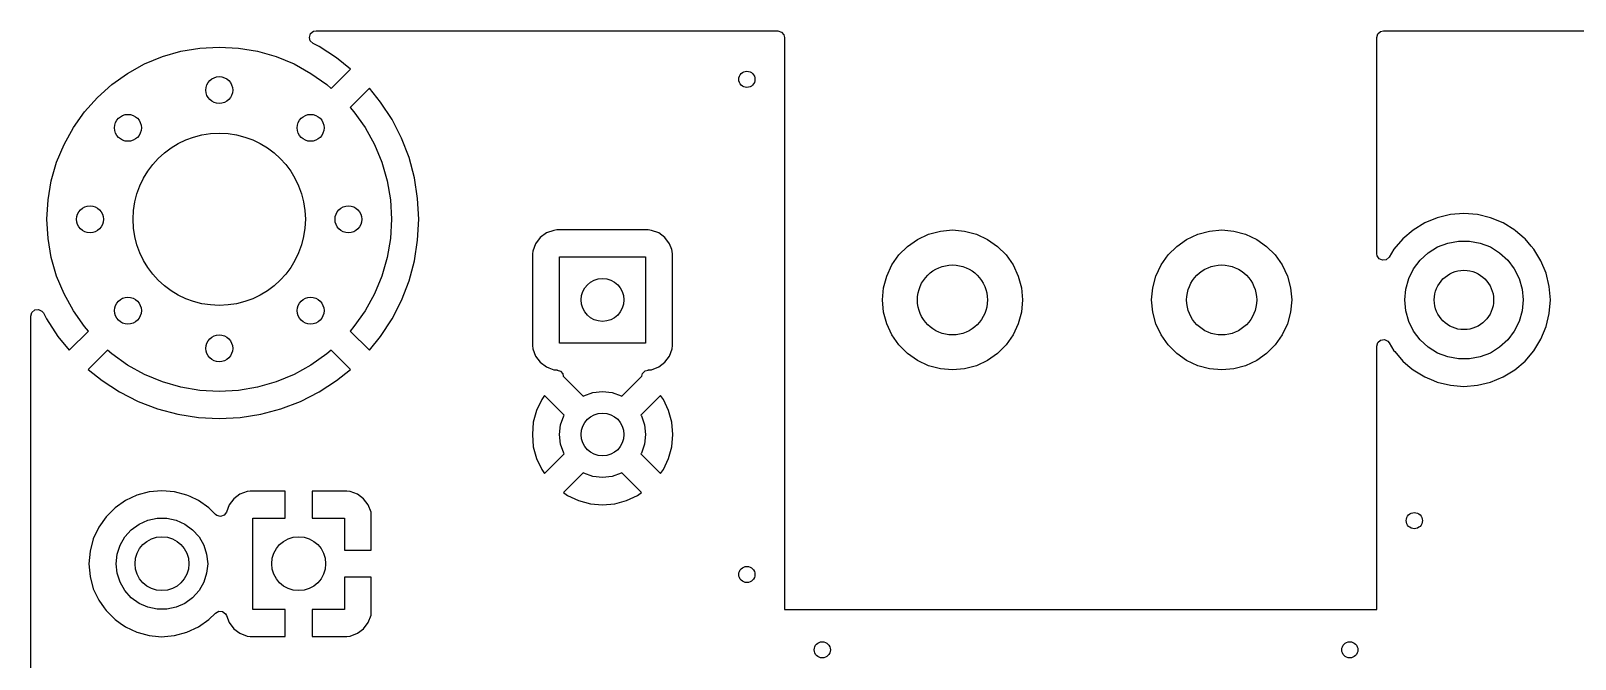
# Model space of a CAD drawing. Extents: x 2.85 to 10.26, y -4.55 to -2.42.
# Drawn here: x 2.854 to 3.984, y -2.881 to -2.421 of the extents above; entities that cross this region are included whole.
import ezdxf

# ---------------------------------------------------------------- set-up
doc = ezdxf.new("R2010")
doc.units = 0
doc.header["$MEASUREMENT"] = 0
doc.layers.add('BLACK', color=7, linetype='CONTINUOUS')

msp = doc.modelspace()

# ---------------------------------------------------------------- linework, layer by layer
at = {"layer": 'BLACK', "linetype": 'CONTINUOUS'}
for p, q in [((3.058, -2.426), (3.0589, -2.4233)), ((3.0587, -2.4286), (3.058, -2.426)), ((3.0589, -2.4233), (3.0611, -2.4216)), ((3.0611, -2.4216), (3.0629, -2.4213)), ((3.0629, -2.4213), (3.4006, -2.4213)), ((3.4006, -2.4213), (3.4033, -2.4221)), ((3.4033, -2.4221), (3.4051, -2.4241)), ((3.4051, -2.4241), (3.4055, -2.4262)), ((3.4055, -2.4262), (3.4055, -2.8445)), ((3.8386, -2.4262), (3.8394, -2.4235)), ((3.8386, -2.5843), (3.8386, -2.4262)), ((3.8394, -2.4235), (3.8414, -2.4217)), ((3.8414, -2.4217), (3.8435, -2.4213)), ((3.8435, -2.4213), (10.0473, -2.4213)), ((2.9505, -2.4401), (2.9641, -2.4362)), ((2.9641, -2.4362), (2.978, -2.4339)), ((2.978, -2.4339), (2.9921, -2.4331)), ((2.9921, -2.4331), (3.0062, -2.4339)), ((3.0062, -2.4339), (3.0202, -2.4362)), ((3.0202, -2.4362), (3.0337, -2.4401)), ((3.0607, -2.4305), (3.0587, -2.4286)), ((3.0651, -2.4327), (3.0607, -2.4305)), ((3.0779, -2.441), (3.0651, -2.4327)), ((2.9251, -2.4524), (2.9375, -2.4455)), ((2.9375, -2.4455), (2.9505, -2.4401)), ((3.0337, -2.4401), (3.0468, -2.4455)), ((3.0468, -2.4455), (3.0592, -2.4524)), ((3.0739, -2.4634), (3.088, -2.4493)), ((3.088, -2.4493), (3.0779, -2.441)), ((3.088, -2.4493), (3.088, -2.4493)), ((2.903, -2.47), (2.9136, -2.4606)), ((2.9136, -2.4606), (2.9251, -2.4524)), ((3.0592, -2.4524), (3.0707, -2.4606)), ((3.0707, -2.4606), (3.0739, -2.4634)), ((2.8936, -2.4805), (2.903, -2.47)), ((3.1019, -2.4632), (3.0878, -2.4773)), ((3.1101, -2.4733), (3.1019, -2.4632)), ((3.1019, -2.4632), (3.1019, -2.4632)), ((2.8855, -2.492), (2.8936, -2.4805)), ((3.0878, -2.4773), (3.0906, -2.4805)), ((3.0906, -2.4805), (3.0988, -2.492)), ((3.1185, -2.4861), (3.1101, -2.4733)), ((2.8786, -2.5044), (2.8855, -2.492)), ((3.0988, -2.492), (3.1056, -2.5044)), ((3.1254, -2.4997), (3.1185, -2.4861)), ((2.8732, -2.5174), (2.8786, -2.5044)), ((3.1056, -2.5044), (3.111, -2.5174)), ((3.1309, -2.514), (3.1254, -2.4997)), ((2.8693, -2.531), (2.8732, -2.5174)), ((3.111, -2.5174), (3.115, -2.531)), ((3.1348, -2.5287), (3.1309, -2.514)), ((3.1372, -2.5438), (3.1348, -2.5287)), ((3.1348, -2.5287), (3.1348, -2.5287)), ((2.8669, -2.5449), (2.8693, -2.531)), ((3.115, -2.531), (3.1173, -2.5449)), ((2.8661, -2.5591), (2.8669, -2.5449)), ((3.1173, -2.5449), (3.1181, -2.5591)), ((3.138, -2.5591), (3.1372, -2.5438)), ((2.8669, -2.5732), (2.8661, -2.5591)), ((3.1181, -2.5591), (3.1173, -2.5732)), ((3.1372, -2.5743), (3.138, -2.5591)), ((3.138, -2.5591), (3.138, -2.5591)), ((3.8737, -2.5618), (3.8652, -2.567)), ((3.8828, -2.558), (3.8737, -2.5618)), ((3.8925, -2.5557), (3.8828, -2.558)), ((3.9024, -2.5549), (3.8925, -2.5557)), ((3.9122, -2.5557), (3.9024, -2.5549)), ((3.9219, -2.558), (3.9122, -2.5557)), ((3.9311, -2.5618), (3.9219, -2.558)), ((3.9395, -2.567), (3.9311, -2.5618)), ((2.8693, -2.5871), (2.8669, -2.5732)), ((3.1173, -2.5732), (3.115, -2.5871)), ((3.1348, -2.5894), (3.1372, -2.5743)), ((3.2269, -2.5725), (3.2235, -2.5771)), ((3.2314, -2.5691), (3.2269, -2.5725)), ((3.2269, -2.5725), (3.2269, -2.5725)), ((3.2367, -2.5672), (3.2314, -2.5691)), ((3.2314, -2.5691), (3.2314, -2.5691)), ((3.2391, -2.5669), (3.2367, -2.5672)), ((3.3058, -2.5669), (3.2391, -2.5669)), ((3.2391, -2.5669), (3.2391, -2.5669)), ((3.3082, -2.5672), (3.3058, -2.5669)), ((3.3058, -2.5669), (3.3058, -2.5669)), ((3.3058, -2.5669), (3.3058, -2.5669)), ((3.3058, -2.5669), (3.3058, -2.5669)), ((3.3135, -2.5691), (3.3082, -2.5672)), ((3.3082, -2.5672), (3.3082, -2.5672)), ((3.318, -2.5725), (3.3135, -2.5691)), ((3.3135, -2.5691), (3.3135, -2.5691)), ((3.3214, -2.5771), (3.318, -2.5725)), ((3.318, -2.5725), (3.318, -2.5725)), ((3.4954, -2.5789), (3.5028, -2.5738)), ((3.5028, -2.5738), (3.5108, -2.57)), ((3.5108, -2.57), (3.5195, -2.5677)), ((3.5195, -2.5677), (3.5283, -2.5669)), ((3.5283, -2.5669), (3.5372, -2.5677)), ((3.5372, -2.5677), (3.5459, -2.57)), ((3.5459, -2.57), (3.5539, -2.5738)), ((3.5539, -2.5738), (3.5612, -2.5789)), ((3.6923, -2.5789), (3.6996, -2.5738)), ((3.6996, -2.5738), (3.7077, -2.57)), ((3.7077, -2.57), (3.7163, -2.5677)), ((3.7163, -2.5677), (3.7252, -2.5669)), ((3.7252, -2.5669), (3.7341, -2.5677)), ((3.7341, -2.5677), (3.7427, -2.57)), ((3.7427, -2.57), (3.7508, -2.5738)), ((3.7508, -2.5738), (3.7581, -2.5789)), ((3.8577, -2.5734), (3.8512, -2.581)), ((3.8652, -2.567), (3.8577, -2.5734)), ((3.8652, -2.567), (3.8652, -2.567)), ((3.9401, -2.5675), (3.9395, -2.567)), ((3.9395, -2.567), (3.9395, -2.567)), ((3.9465, -2.5729), (3.9401, -2.5675)), ((3.9471, -2.5734), (3.9465, -2.5729)), ((3.9516, -2.5787), (3.9471, -2.5734)), ((3.2213, -2.5843), (3.2212, -2.5847)), ((3.2212, -2.5847), (3.2212, -2.5847)), ((3.2212, -2.5847), (3.2212, -2.6515)), ((3.2215, -2.5824), (3.2213, -2.5843)), ((3.2235, -2.5771), (3.2215, -2.5824)), ((3.2235, -2.5771), (3.2235, -2.5771)), ((3.323, -2.5812), (3.3214, -2.5771)), ((3.3214, -2.5771), (3.3214, -2.5771)), ((3.3234, -2.5824), (3.323, -2.5812)), ((3.3236, -2.5847), (3.3234, -2.5824)), ((3.3236, -2.6515), (3.3236, -2.5847)), ((3.484, -2.5925), (3.4891, -2.5852)), ((3.4891, -2.5852), (3.4954, -2.5789)), ((3.5612, -2.5789), (3.5676, -2.5852)), ((3.5676, -2.5852), (3.5727, -2.5925)), ((3.6809, -2.5925), (3.686, -2.5852)), ((3.686, -2.5852), (3.6923, -2.5789)), ((3.7581, -2.5789), (3.7644, -2.5852)), ((3.7644, -2.5852), (3.7695, -2.5925)), ((3.8388, -2.5858), (3.8386, -2.5843)), ((3.8403, -2.588), (3.8388, -2.5858)), ((3.8512, -2.581), (3.8476, -2.5868)), ((3.8512, -2.581), (3.8512, -2.581)), ((3.8704, -2.5889), (3.8763, -2.5836)), ((3.8763, -2.5836), (3.8831, -2.5793)), ((3.8831, -2.5793), (3.8905, -2.5765)), ((3.8905, -2.5765), (3.8984, -2.575)), ((3.8984, -2.575), (3.9064, -2.575)), ((3.9064, -2.575), (3.9142, -2.5765)), ((3.9142, -2.5765), (3.9217, -2.5793)), ((3.9217, -2.5793), (3.9285, -2.5836)), ((3.9285, -2.5836), (3.9344, -2.5889)), ((3.9535, -2.581), (3.9516, -2.5787)), ((3.9587, -2.5894), (3.9535, -2.581)), ((3.9535, -2.581), (3.9535, -2.581)), ((2.8732, -2.6007), (2.8693, -2.5871)), ((3.115, -2.5871), (3.111, -2.6007)), ((3.1309, -2.6041), (3.1348, -2.5894)), ((3.1348, -2.5894), (3.1348, -2.5894)), ((3.2409, -2.6496), (3.2409, -2.5866)), ((3.2409, -2.5866), (3.3039, -2.5866)), ((3.3039, -2.5866), (3.3039, -2.6496)), ((3.4803, -2.6006), (3.484, -2.5925)), ((3.5727, -2.5925), (3.5764, -2.6006)), ((3.6771, -2.6006), (3.6809, -2.5925)), ((3.7695, -2.5925), (3.7733, -2.6006)), ((3.8429, -2.5891), (3.8403, -2.588)), ((3.8456, -2.5887), (3.8429, -2.5891)), ((3.8476, -2.5868), (3.8456, -2.5887)), ((3.862, -2.6025), (3.8655, -2.5953)), ((3.8655, -2.5953), (3.8704, -2.5889)), ((3.9344, -2.5889), (3.9392, -2.5953)), ((3.9392, -2.5953), (3.9427, -2.6025)), ((3.9624, -2.5984), (3.9587, -2.5894)), ((2.8786, -2.6137), (2.8732, -2.6007)), ((3.111, -2.6007), (3.1056, -2.6137)), ((3.1254, -2.6184), (3.1309, -2.6041)), ((3.4779, -2.6092), (3.4803, -2.6006)), ((3.5764, -2.6006), (3.5787, -2.6092)), ((3.6748, -2.6092), (3.6771, -2.6006)), ((3.7733, -2.6006), (3.7756, -2.6092)), ((3.8598, -2.6102), (3.862, -2.6025)), ((3.9427, -2.6025), (3.9449, -2.6102)), ((3.9625, -2.5986), (3.9624, -2.5984)), ((3.9648, -2.6082), (3.9625, -2.5986)), ((3.9656, -2.6181), (3.9648, -2.6082)), ((2.8855, -2.6261), (2.8786, -2.6137)), ((3.1056, -2.6137), (3.0988, -2.6261)), ((3.1185, -2.632), (3.1254, -2.6184)), ((3.4772, -2.6181), (3.4779, -2.6092)), ((3.4779, -2.627), (3.4772, -2.6181)), ((3.5787, -2.6092), (3.5795, -2.6181)), ((3.5795, -2.6181), (3.5787, -2.627)), ((3.674, -2.6181), (3.6748, -2.6092)), ((3.6748, -2.627), (3.674, -2.6181)), ((3.7756, -2.6092), (3.7764, -2.6181)), ((3.7764, -2.6181), (3.7756, -2.627)), ((3.8591, -2.6181), (3.8598, -2.6102)), ((3.8598, -2.6261), (3.8591, -2.6181)), ((3.9449, -2.6102), (3.9457, -2.6181)), ((3.9457, -2.6181), (3.9449, -2.6261)), ((3.9648, -2.628), (3.9656, -2.6181)), ((2.8544, -2.6299), (2.8551, -2.6272)), ((2.8544, -2.7165), (2.8544, -2.6299)), ((2.8551, -2.6272), (2.8572, -2.6254)), ((2.8572, -2.6254), (2.8599, -2.625)), ((2.8599, -2.625), (2.8624, -2.6262)), ((2.8624, -2.6262), (2.8636, -2.6276)), ((2.8636, -2.6276), (2.8658, -2.632)), ((2.8936, -2.6376), (2.8855, -2.6261)), ((3.0988, -2.6261), (3.0906, -2.6376)), ((3.4803, -2.6356), (3.4779, -2.627)), ((3.5787, -2.627), (3.5764, -2.6356)), ((3.6771, -2.6356), (3.6748, -2.627)), ((3.7756, -2.627), (3.7733, -2.6356)), ((3.862, -2.6338), (3.8598, -2.6261)), ((3.9449, -2.6261), (3.9427, -2.6338)), ((3.9625, -2.6376), (3.9648, -2.628)), ((2.8658, -2.632), (2.8658, -2.632)), ((2.8658, -2.632), (2.8741, -2.6448)), ((2.8823, -2.6549), (2.8965, -2.6408)), ((2.8965, -2.6408), (2.8936, -2.6376)), ((3.0906, -2.6376), (3.0878, -2.6408)), ((3.0878, -2.6408), (3.1019, -2.6549)), ((3.1101, -2.6448), (3.1185, -2.632)), ((3.484, -2.6437), (3.4803, -2.6356)), ((3.5764, -2.6356), (3.5727, -2.6437)), ((3.6809, -2.6437), (3.6771, -2.6356)), ((3.7733, -2.6356), (3.7695, -2.6437)), ((3.8655, -2.6409), (3.862, -2.6338)), ((3.8704, -2.6473), (3.8655, -2.6409)), ((3.9392, -2.6409), (3.9344, -2.6473)), ((3.9427, -2.6338), (3.9392, -2.6409)), ((3.9587, -2.6468), (3.9625, -2.6376)), ((2.8741, -2.6448), (2.8823, -2.6549)), ((3.1019, -2.6549), (3.1101, -2.6448)), ((3.1101, -2.6448), (3.1101, -2.6448)), ((3.2212, -2.6515), (3.2212, -2.6515)), ((3.2212, -2.6515), (3.2215, -2.6538)), ((3.2215, -2.6538), (3.2235, -2.6591)), ((3.3039, -2.6496), (3.2409, -2.6496)), ((3.3214, -2.6591), (3.3234, -2.6538)), ((3.3234, -2.6538), (3.3236, -2.6515)), ((3.4891, -2.651), (3.484, -2.6437)), ((3.4954, -2.6573), (3.4891, -2.651)), ((3.5676, -2.651), (3.5612, -2.6573)), ((3.5727, -2.6437), (3.5676, -2.651)), ((3.686, -2.651), (3.6809, -2.6437)), ((3.6923, -2.6573), (3.686, -2.651)), ((3.7644, -2.651), (3.7581, -2.6573)), ((3.7695, -2.6437), (3.7644, -2.651)), ((3.8386, -2.6519), (3.8394, -2.6493)), ((3.8386, -2.7679), (3.8386, -2.6519)), ((3.8394, -2.6493), (3.8414, -2.6475)), ((3.8414, -2.6475), (3.8442, -2.6471)), ((3.8442, -2.6471), (3.8467, -2.6482)), ((3.8467, -2.6482), (3.8476, -2.6494)), ((3.8476, -2.6494), (3.8512, -2.6553)), ((3.8763, -2.6527), (3.8704, -2.6473)), ((3.8831, -2.6569), (3.8763, -2.6527)), ((3.9285, -2.6527), (3.9217, -2.6569)), ((3.9344, -2.6473), (3.9285, -2.6527)), ((3.9535, -2.6553), (3.9587, -2.6468)), ((2.8823, -2.6549), (2.8823, -2.6549)), ((2.9104, -2.6547), (2.8962, -2.6689)), ((2.9136, -2.6576), (2.9104, -2.6547)), ((2.9251, -2.6657), (2.9136, -2.6576)), ((3.0707, -2.6576), (3.0592, -2.6657)), ((3.0739, -2.6547), (3.0707, -2.6576)), ((3.088, -2.6689), (3.0739, -2.6547)), ((3.2235, -2.6591), (3.2235, -2.6591)), ((3.2235, -2.6591), (3.2269, -2.6637)), ((3.2269, -2.6637), (3.2269, -2.6637)), ((3.2269, -2.6637), (3.2314, -2.6671)), ((3.3135, -2.6671), (3.318, -2.6637)), ((3.318, -2.6637), (3.3214, -2.6591)), ((3.5028, -2.6624), (3.4954, -2.6573)), ((3.5108, -2.6662), (3.5028, -2.6624)), ((3.5539, -2.6624), (3.5459, -2.6662)), ((3.5612, -2.6573), (3.5539, -2.6624)), ((3.6996, -2.6624), (3.6923, -2.6573)), ((3.7077, -2.6662), (3.6996, -2.6624)), ((3.7508, -2.6624), (3.7427, -2.6662)), ((3.7581, -2.6573), (3.7508, -2.6624)), ((3.8512, -2.6553), (3.8512, -2.6553)), ((3.8512, -2.6553), (3.8518, -2.6559)), ((3.8518, -2.6559), (3.8577, -2.6628)), ((3.8577, -2.6628), (3.863, -2.6674)), ((3.8905, -2.6598), (3.8831, -2.6569)), ((3.8984, -2.6612), (3.8905, -2.6598)), ((3.9064, -2.6612), (3.8984, -2.6612)), ((3.9142, -2.6598), (3.9064, -2.6612)), ((3.9217, -2.6569), (3.9142, -2.6598)), ((3.9395, -2.6692), (3.9471, -2.6628)), ((3.9471, -2.6628), (3.9535, -2.6553)), ((2.8962, -2.6689), (2.8962, -2.6689)), ((2.8962, -2.6689), (2.9064, -2.6771)), ((2.9375, -2.6726), (2.9251, -2.6657)), ((2.9505, -2.678), (2.9375, -2.6726)), ((3.0468, -2.6726), (3.0337, -2.678)), ((3.0592, -2.6657), (3.0468, -2.6726)), ((3.0779, -2.6771), (3.088, -2.6689)), ((3.2314, -2.6671), (3.2314, -2.6671)), ((3.2314, -2.6671), (3.2332, -2.6677)), ((3.2332, -2.6677), (3.2367, -2.6691)), ((3.2367, -2.6691), (3.2391, -2.6693)), ((3.2391, -2.6693), (3.2391, -2.6693)), ((3.2391, -2.6693), (3.2392, -2.6693)), ((3.2392, -2.6693), (3.2392, -2.6694)), ((3.2392, -2.6694), (3.2416, -2.6701)), ((3.2416, -2.6701), (3.2434, -2.6722)), ((3.2434, -2.6722), (3.2437, -2.6739)), ((3.2437, -2.6739), (3.2583, -2.6885)), ((3.2866, -2.6885), (3.3012, -2.6739)), ((3.3012, -2.6739), (3.3016, -2.6719)), ((3.3016, -2.6719), (3.3035, -2.6699)), ((3.3035, -2.6699), (3.3057, -2.6694)), ((3.3057, -2.6694), (3.3057, -2.6693)), ((3.3057, -2.6693), (3.3057, -2.6693)), ((3.3057, -2.6693), (3.3057, -2.6693)), ((3.3057, -2.6693), (3.3057, -2.6693)), ((3.3057, -2.6693), (3.3058, -2.6693)), ((3.3058, -2.6693), (3.3082, -2.6691)), ((3.3058, -2.6693), (3.3058, -2.6693)), ((3.3082, -2.6691), (3.3135, -2.6671)), ((3.5195, -2.6685), (3.5108, -2.6662)), ((3.5283, -2.6693), (3.5195, -2.6685)), ((3.5372, -2.6685), (3.5283, -2.6693)), ((3.5459, -2.6662), (3.5372, -2.6685)), ((3.7163, -2.6685), (3.7077, -2.6662)), ((3.7252, -2.6693), (3.7163, -2.6685)), ((3.7341, -2.6685), (3.7252, -2.6693)), ((3.7427, -2.6662), (3.7341, -2.6685)), ((3.863, -2.6674), (3.8652, -2.6692)), ((3.8652, -2.6692), (3.8652, -2.6692)), ((3.8652, -2.6692), (3.8653, -2.6693)), ((3.8653, -2.6693), (3.8737, -2.6744)), ((3.8737, -2.6744), (3.88, -2.6771)), ((3.9219, -2.6782), (3.9311, -2.6744)), ((3.9311, -2.6744), (3.9395, -2.6692)), ((2.9064, -2.6771), (2.9192, -2.6854)), ((2.9192, -2.6854), (2.9328, -2.6923)), ((2.9641, -2.6819), (2.9505, -2.678)), ((2.978, -2.6842), (2.9641, -2.6819)), ((2.9921, -2.685), (2.978, -2.6842)), ((3.0062, -2.6842), (2.9921, -2.685)), ((3.0202, -2.6819), (3.0062, -2.6842)), ((3.0337, -2.678), (3.0202, -2.6819)), ((3.0515, -2.6923), (3.0651, -2.6854)), ((3.0651, -2.6854), (3.0779, -2.6771)), ((3.0779, -2.6771), (3.0779, -2.6771)), ((3.2588, -2.6882), (3.2654, -2.6858)), ((3.2654, -2.6858), (3.2724, -2.685)), ((3.2724, -2.685), (3.2794, -2.6858)), ((3.2794, -2.6858), (3.2861, -2.6882)), ((3.88, -2.6771), (3.8828, -2.6782)), ((3.8828, -2.6782), (3.8925, -2.6805)), ((3.8925, -2.6805), (3.9024, -2.6813)), ((3.9024, -2.6813), (3.9122, -2.6805)), ((3.9122, -2.6805), (3.9219, -2.6782)), ((2.9328, -2.6923), (2.947, -2.6978)), ((2.947, -2.6978), (2.9618, -2.7017)), ((3.0225, -2.7017), (3.0372, -2.6978)), ((3.0372, -2.6978), (3.0515, -2.6923)), ((3.2242, -2.699), (3.2218, -2.7076)), ((3.2279, -2.6908), (3.2242, -2.699)), ((3.2242, -2.699), (3.2242, -2.699)), ((3.23, -2.688), (3.2279, -2.6908)), ((3.2279, -2.6908), (3.2279, -2.6908)), ((3.2444, -2.7024), (3.23, -2.688)), ((3.23, -2.688), (3.23, -2.688)), ((3.2583, -2.6885), (3.2588, -2.6882)), ((3.2861, -2.6882), (3.2866, -2.6885)), ((3.3149, -2.688), (3.3005, -2.7024)), ((3.3169, -2.6908), (3.3149, -2.688)), ((3.3207, -2.699), (3.3169, -2.6908)), ((3.3169, -2.6908), (3.3169, -2.6908)), ((3.323, -2.7076), (3.3207, -2.699)), ((3.3207, -2.699), (3.3207, -2.699)), ((2.9618, -2.7017), (2.9618, -2.7017)), ((2.9618, -2.7017), (2.9769, -2.7041)), ((2.9769, -2.7041), (2.9921, -2.7049)), ((2.9921, -2.7049), (3.0074, -2.7041)), ((2.9921, -2.7049), (2.9921, -2.7049)), ((3.0074, -2.7041), (3.0225, -2.7017)), ((3.0225, -2.7017), (3.0225, -2.7017)), ((3.2218, -2.7076), (3.2211, -2.7165)), ((3.2218, -2.7076), (3.2218, -2.7076)), ((3.2409, -2.7165), (3.2417, -2.7095)), ((3.2417, -2.7095), (3.2441, -2.7029)), ((3.2441, -2.7029), (3.2444, -2.7024)), ((3.3005, -2.7024), (3.3008, -2.7029)), ((3.3008, -2.7029), (3.3031, -2.7095)), ((3.3031, -2.7095), (3.3039, -2.7165)), ((3.3238, -2.7165), (3.323, -2.7076)), ((3.323, -2.7076), (3.323, -2.7076)), ((2.8544, -2.811), (2.8544, -2.7165)), ((3.2211, -2.7165), (3.2218, -2.7255)), ((3.2211, -2.7165), (3.2211, -2.7165)), ((3.2417, -2.7235), (3.2409, -2.7165)), ((3.3039, -2.7165), (3.3031, -2.7235)), ((3.323, -2.7255), (3.3238, -2.7165)), ((3.3238, -2.7165), (3.3238, -2.7165)), ((3.2218, -2.7255), (3.2218, -2.7255)), ((3.2218, -2.7255), (3.2242, -2.7341)), ((3.23, -2.7451), (3.2444, -2.7307)), ((3.2441, -2.7302), (3.2417, -2.7235)), ((3.2444, -2.7307), (3.2441, -2.7302)), ((3.3008, -2.7302), (3.3005, -2.7307)), ((3.3005, -2.7307), (3.3149, -2.7451)), ((3.3031, -2.7235), (3.3008, -2.7302)), ((3.3207, -2.7341), (3.323, -2.7255)), ((3.323, -2.7255), (3.323, -2.7255)), ((3.2242, -2.7341), (3.2242, -2.7341)), ((3.2242, -2.7341), (3.2279, -2.7422)), ((3.2279, -2.7422), (3.23, -2.7451)), ((3.3149, -2.7451), (3.3169, -2.7422)), ((3.3169, -2.7422), (3.3207, -2.7341)), ((3.3207, -2.7341), (3.3207, -2.7341)), ((3.2583, -2.7446), (3.2439, -2.759)), ((3.2588, -2.7449), (3.2583, -2.7446)), ((3.2654, -2.7472), (3.2588, -2.7449)), ((3.2724, -2.748), (3.2654, -2.7472)), ((3.2794, -2.7472), (3.2724, -2.748)), ((3.2861, -2.7449), (3.2794, -2.7472)), ((3.2866, -2.7446), (3.2861, -2.7449)), ((3.301, -2.759), (3.2866, -2.7446)), ((2.9235, -2.7648), (2.9159, -2.7701)), ((2.9319, -2.7609), (2.9235, -2.7648)), ((2.9235, -2.7648), (2.9235, -2.7648)), ((2.9409, -2.7585), (2.9319, -2.7609)), ((2.9319, -2.7609), (2.9319, -2.7609)), ((2.9502, -2.7577), (2.9409, -2.7585)), ((2.9409, -2.7585), (2.9409, -2.7585)), ((2.9595, -2.7585), (2.9502, -2.7577)), ((2.9502, -2.7577), (2.9502, -2.7577)), ((2.9685, -2.7609), (2.9595, -2.7585)), ((2.9595, -2.7585), (2.9595, -2.7585)), ((2.9708, -2.7619), (2.9685, -2.7609)), ((2.9685, -2.7609), (2.9685, -2.7609)), ((2.9685, -2.7609), (2.9685, -2.7609)), ((2.9769, -2.7648), (2.9708, -2.7619)), ((2.9845, -2.7701), (2.9769, -2.7648)), ((2.9769, -2.7648), (2.9769, -2.7648)), ((3.0027, -2.7635), (2.9993, -2.768)), ((3.0072, -2.7601), (3.0027, -2.7635)), ((3.0027, -2.7635), (3.0027, -2.7635)), ((3.0125, -2.7581), (3.0072, -2.7601)), ((3.0072, -2.7601), (3.0072, -2.7601)), ((3.0148, -2.7579), (3.0125, -2.7581)), ((3.0125, -2.7581), (3.0125, -2.7581)), ((3.0404, -2.7579), (3.0148, -2.7579)), ((3.0404, -2.7776), (3.0404, -2.7579)), ((3.0855, -2.7579), (3.06, -2.7579)), ((3.06, -2.7579), (3.06, -2.7776)), ((3.0879, -2.7581), (3.0855, -2.7579)), ((3.0932, -2.7601), (3.0879, -2.7581)), ((3.0879, -2.7581), (3.0879, -2.7581)), ((3.0977, -2.7635), (3.0932, -2.7601)), ((3.0932, -2.7601), (3.0932, -2.7601)), ((3.1011, -2.768), (3.0977, -2.7635)), ((3.0977, -2.7635), (3.0977, -2.7635)), ((3.2439, -2.759), (3.2468, -2.761)), ((3.2468, -2.761), (3.2468, -2.761)), ((3.2468, -2.761), (3.2549, -2.7648)), ((3.2549, -2.7648), (3.2549, -2.7648)), ((3.2549, -2.7648), (3.2635, -2.7671)), ((3.2814, -2.7671), (3.29, -2.7648)), ((3.29, -2.7648), (3.2981, -2.761)), ((3.29, -2.7648), (3.29, -2.7648)), ((3.2981, -2.761), (3.301, -2.759)), ((2.9093, -2.7767), (2.904, -2.7843)), ((2.9159, -2.7701), (2.9093, -2.7767)), ((2.9399, -2.7792), (2.9467, -2.7777)), ((2.9467, -2.7777), (2.9537, -2.7777)), ((2.9537, -2.7777), (2.9605, -2.7792)), ((2.9876, -2.7732), (2.9845, -2.7701)), ((2.9845, -2.7701), (2.9845, -2.7701)), ((2.9845, -2.7701), (2.9845, -2.7701)), ((2.9893, -2.775), (2.9876, -2.7732)), ((2.9904, -2.7758), (2.9893, -2.775)), ((2.9931, -2.7764), (2.9904, -2.7758)), ((2.9957, -2.7754), (2.9931, -2.7764)), ((2.9973, -2.7732), (2.9957, -2.7754)), ((2.9993, -2.768), (2.9973, -2.7732)), ((2.9993, -2.768), (2.9993, -2.768)), ((3.0167, -2.8445), (3.0167, -2.7776)), ((3.0167, -2.7776), (3.0404, -2.7776)), ((3.06, -2.7776), (3.0837, -2.7776)), ((3.0837, -2.7776), (3.0837, -2.8012)), ((3.1031, -2.7733), (3.1011, -2.768)), ((3.1011, -2.768), (3.1011, -2.768)), ((3.1033, -2.7757), (3.1031, -2.7733)), ((3.1031, -2.7733), (3.1031, -2.7733)), ((3.1033, -2.8012), (3.1033, -2.7757)), ((3.1033, -2.7757), (3.1033, -2.7757)), ((3.2635, -2.7671), (3.2635, -2.7671)), ((3.2635, -2.7671), (3.2724, -2.7679)), ((3.2724, -2.7679), (3.2814, -2.7671)), ((3.2724, -2.7679), (3.2724, -2.7679)), ((3.2814, -2.7671), (3.2814, -2.7671)), ((3.8386, -2.8013), (3.8386, -2.7679)), ((2.904, -2.7843), (2.9, -2.7928)), ((2.904, -2.7843), (2.904, -2.7843)), ((2.9231, -2.7914), (2.9278, -2.7862)), ((2.9278, -2.7862), (2.9335, -2.782)), ((2.9335, -2.782), (2.9399, -2.7792)), ((2.9605, -2.7792), (2.9669, -2.782)), ((2.9669, -2.782), (2.9726, -2.7862)), ((2.9726, -2.7862), (2.9773, -2.7914)), ((2.9, -2.7928), (2.8976, -2.8018)), ((2.9, -2.7928), (2.9, -2.7928)), ((2.9175, -2.8041), (2.9196, -2.7974)), ((2.9196, -2.7974), (2.9231, -2.7914)), ((2.9773, -2.7914), (2.9808, -2.7974)), ((2.9808, -2.7974), (2.9829, -2.8041)), ((2.8544, -2.9331), (2.8544, -2.811)), ((2.8976, -2.8018), (2.8968, -2.811)), ((2.8968, -2.811), (2.8976, -2.8203)), ((2.8968, -2.811), (2.8968, -2.811)), ((2.8976, -2.8018), (2.8976, -2.8018)), ((2.9167, -2.811), (2.9175, -2.8041)), ((2.9175, -2.818), (2.9167, -2.811)), ((2.9829, -2.8041), (2.9837, -2.811)), ((2.9837, -2.811), (2.9829, -2.818)), ((3.0837, -2.8012), (3.1033, -2.8012)), ((3.8386, -2.8445), (3.8386, -2.8013)), ((2.8976, -2.8203), (2.8976, -2.8203)), ((2.8976, -2.8203), (2.9, -2.8293)), ((2.9196, -2.8246), (2.9175, -2.818)), ((2.9829, -2.818), (2.9808, -2.8246)), ((3.1033, -2.8209), (3.0837, -2.8209)), ((3.0837, -2.8209), (3.0837, -2.8445)), ((3.1033, -2.8464), (3.1033, -2.8209)), ((2.9, -2.8293), (2.9, -2.8293)), ((2.9, -2.8293), (2.9, -2.8293)), ((2.9, -2.8293), (2.9038, -2.8373)), ((2.9231, -2.8307), (2.9196, -2.8246)), ((2.9278, -2.8359), (2.9231, -2.8307)), ((2.9773, -2.8307), (2.9726, -2.8359)), ((2.9808, -2.8246), (2.9773, -2.8307)), ((2.9038, -2.8373), (2.904, -2.8377)), ((2.904, -2.8377), (2.904, -2.8377)), ((2.904, -2.8377), (2.9079, -2.8434)), ((2.9079, -2.8434), (2.9093, -2.8453)), ((2.9093, -2.8453), (2.9159, -2.8519)), ((2.9335, -2.84), (2.9278, -2.8359)), ((2.9399, -2.8429), (2.9335, -2.84)), ((2.9467, -2.8443), (2.9399, -2.8429)), ((2.9537, -2.8443), (2.9467, -2.8443)), ((2.9605, -2.8429), (2.9537, -2.8443)), ((2.9669, -2.84), (2.9605, -2.8429)), ((2.9726, -2.8359), (2.9669, -2.84)), ((2.9893, -2.8471), (2.9917, -2.8458)), ((2.9917, -2.8458), (2.9945, -2.846)), ((3.0404, -2.8445), (3.0167, -2.8445)), ((3.0404, -2.8642), (3.0404, -2.8445)), ((3.0837, -2.8445), (3.06, -2.8445)), ((3.06, -2.8445), (3.06, -2.8642)), ((3.4055, -2.8445), (3.8386, -2.8445)), ((2.9159, -2.8519), (2.9197, -2.8546)), ((2.9197, -2.8546), (2.9235, -2.8572)), ((2.9769, -2.8572), (2.9845, -2.8519)), ((2.9845, -2.8519), (2.9893, -2.8471)), ((2.9945, -2.846), (2.9967, -2.8476)), ((2.9967, -2.8476), (2.9973, -2.8488)), ((2.9973, -2.8488), (2.9993, -2.854)), ((2.9993, -2.854), (2.9993, -2.854)), ((2.9993, -2.854), (3.0027, -2.8586)), ((3.0977, -2.8586), (3.1011, -2.854)), ((3.1011, -2.854), (3.1031, -2.8487)), ((3.1011, -2.854), (3.1011, -2.854)), ((3.1031, -2.8487), (3.1033, -2.8464)), ((3.1031, -2.8487), (3.1031, -2.8487)), ((3.1033, -2.8464), (3.1033, -2.8464)), ((2.9235, -2.8572), (2.9235, -2.8572)), ((2.9235, -2.8572), (2.9235, -2.8572)), ((2.9235, -2.8572), (2.9319, -2.8612)), ((2.9319, -2.8612), (2.9319, -2.8612)), ((2.9319, -2.8612), (2.9319, -2.8612)), ((2.9319, -2.8612), (2.9327, -2.8614)), ((2.9327, -2.8614), (2.9409, -2.8636)), ((2.9409, -2.8636), (2.9477, -2.8642)), ((2.9477, -2.8642), (2.9502, -2.8644)), ((2.9502, -2.8644), (2.9521, -2.8642)), ((2.9502, -2.8644), (2.9502, -2.8644)), ((2.9502, -2.8644), (2.9502, -2.8644)), ((2.9521, -2.8642), (2.9595, -2.8636)), ((2.9595, -2.8636), (2.9685, -2.8612)), ((2.9685, -2.8612), (2.9769, -2.8572)), ((3.0027, -2.8586), (3.0027, -2.8586)), ((3.0027, -2.8586), (3.0072, -2.8619)), ((3.0072, -2.8619), (3.0072, -2.8619)), ((3.0072, -2.8619), (3.0125, -2.8639)), ((3.0125, -2.8639), (3.0125, -2.8639)), ((3.0125, -2.8639), (3.0148, -2.8642)), ((3.0148, -2.8642), (3.0148, -2.8642)), ((3.0148, -2.8642), (3.0404, -2.8642)), ((3.06, -2.8642), (3.0855, -2.8642)), ((3.0855, -2.8642), (3.0879, -2.8639)), ((3.0855, -2.8642), (3.0855, -2.8642)), ((3.0879, -2.8639), (3.0932, -2.8619)), ((3.0879, -2.8639), (3.0879, -2.8639)), ((3.0932, -2.8619), (3.0977, -2.8586)), ((3.0932, -2.8619), (3.0932, -2.8619)), ((3.0977, -2.8586), (3.0977, -2.8586))]:
    msp.add_line(p, q, dxfattribs=at)
at = {"layer": 'BLACK'}
for centre, radius in [((2.9921, -2.4646), 0.00984), ((3.378, -2.4567), 0.00591), ((2.9253, -2.4922), 0.00984), ((3.0589, -2.4922), 0.00984), ((2.9921, -2.5591), 0.063), ((2.8976, -2.5591), 0.00984), ((3.0866, -2.5591), 0.00984), ((3.5283, -2.6181), 0.0256), ((3.7252, -2.6181), 0.0256), ((3.9024, -2.6181), 0.0217), ((3.2724, -2.6181), 0.0157), ((2.9253, -2.6259), 0.00984), ((3.0589, -2.6259), 0.00984), ((2.9921, -2.6535), 0.00984), ((3.2724, -2.7165), 0.0157), ((3.8661, -2.7795), 0.00591), ((2.9502, -2.811), 0.0197), ((3.0502, -2.811), 0.0197), ((3.378, -2.8189), 0.00591), ((3.4331, -2.874), 0.00591), ((3.8189, -2.874), 0.00591)]:
    msp.add_circle(centre, radius, dxfattribs=at)

doc.saveas('drawing.dxf')
